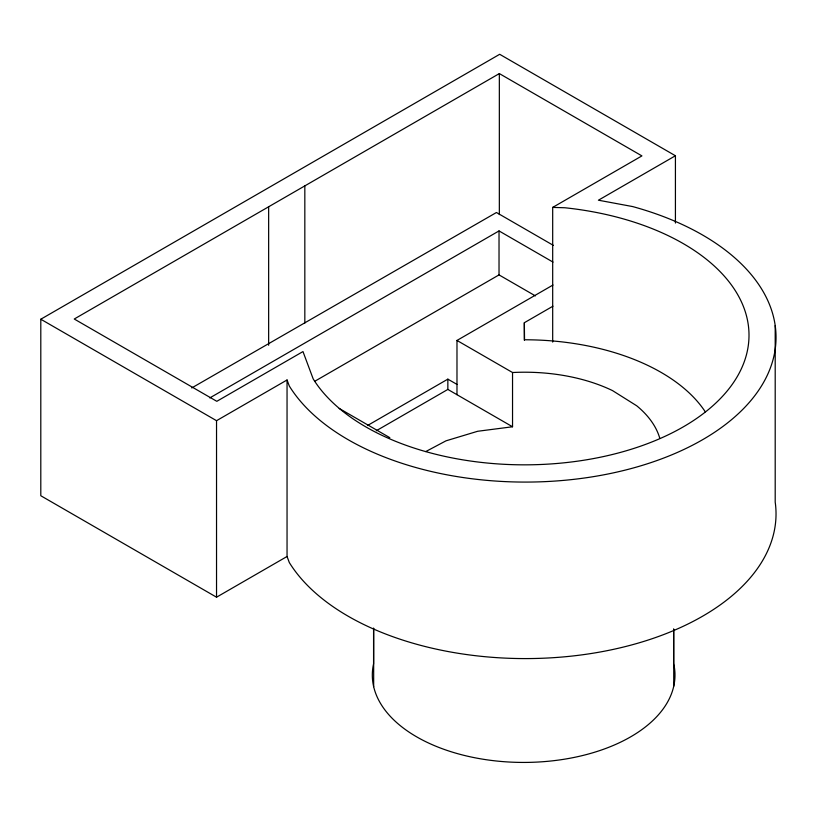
<?xml version="1.0" encoding="UTF-8"?>
<svg xmlns="http://www.w3.org/2000/svg" width="816" height="816" viewBox="0 0 816 816"><rect width="100%" height="100%" fill="white"/><g stroke="black" fill="none" stroke-linecap="round" stroke-linejoin="round"><path stroke-width="1.22" d="M40.8 319.229L216.536 420.689L287.048 379.981L287.048 556.492L216.536 597.2L40.8 495.74L40.8 319.229L499.688 54.295L675.424 155.754L675.424 223.054M552.687 207.407L641.917 155.897L499.341 73.583L74.246 319.015L216.811 401.319L302.981 351.574L313.16 378.848A224.461 129.591 0 0 0 695.63 419.128A224.461 129.591 0 0 0 564.825 207.754L552.687 207.407L552.687 342.077M209.783 397.922L499.025 230.928L553.013 262.099M675.424 155.754L598.424 200.206L632.645 206.57A250.665 144.718 0 0 1 693.62 444.638A250.665 144.718 0 0 1 289.323 386.05L287.048 379.981M314.66 381.337L499.025 274.9L535.388 295.892M456.98 394.689L456.98 340.445L552.983 285.019M524.331 340.272L524.331 322.718L552.962 306.184M367.496 425.534L447.851 379.144L456.98 384.407M376.309 430.736L447.851 389.426L512.54 426.768L512.54 372.524L456.98 340.445M191.74 387.937L496.444 212.507L553.319 245.351M425.728 451.585L445.985 440.834L477.656 431.276L512.54 426.768M339.201 408.439L389.824 437.672M287.048 556.492L289.323 562.561A250.665 144.718 0 0 0 578.177 655.34A250.665 144.718 0 0 0 775.2 502.115L775.2 325.604M524.331 322.718L524.535 339.772A193.27 111.588 0 0 1 705.259 411.805M673.73 629.095L673.73 686.256M673.639 629.156L673.639 663.449A151.327 87.373 0 0 1 524.005 762.43A151.327 87.373 0 0 1 373.575 663.857L373.575 628.289M499.341 73.583L499.341 214.598M499.025 230.928L499.025 274.9M447.851 379.144L447.851 389.426M373.667 628.238L373.667 686.664M304.827 185.885L304.827 323.085M268.648 206.774L268.648 345.25M216.536 420.689L216.536 597.2M512.54 372.524A136.925 79.05 0 0 1 612.541 390.609L636.735 405.807A136.925 79.05 0 0 1 659.767 438.212"/></g></svg>
